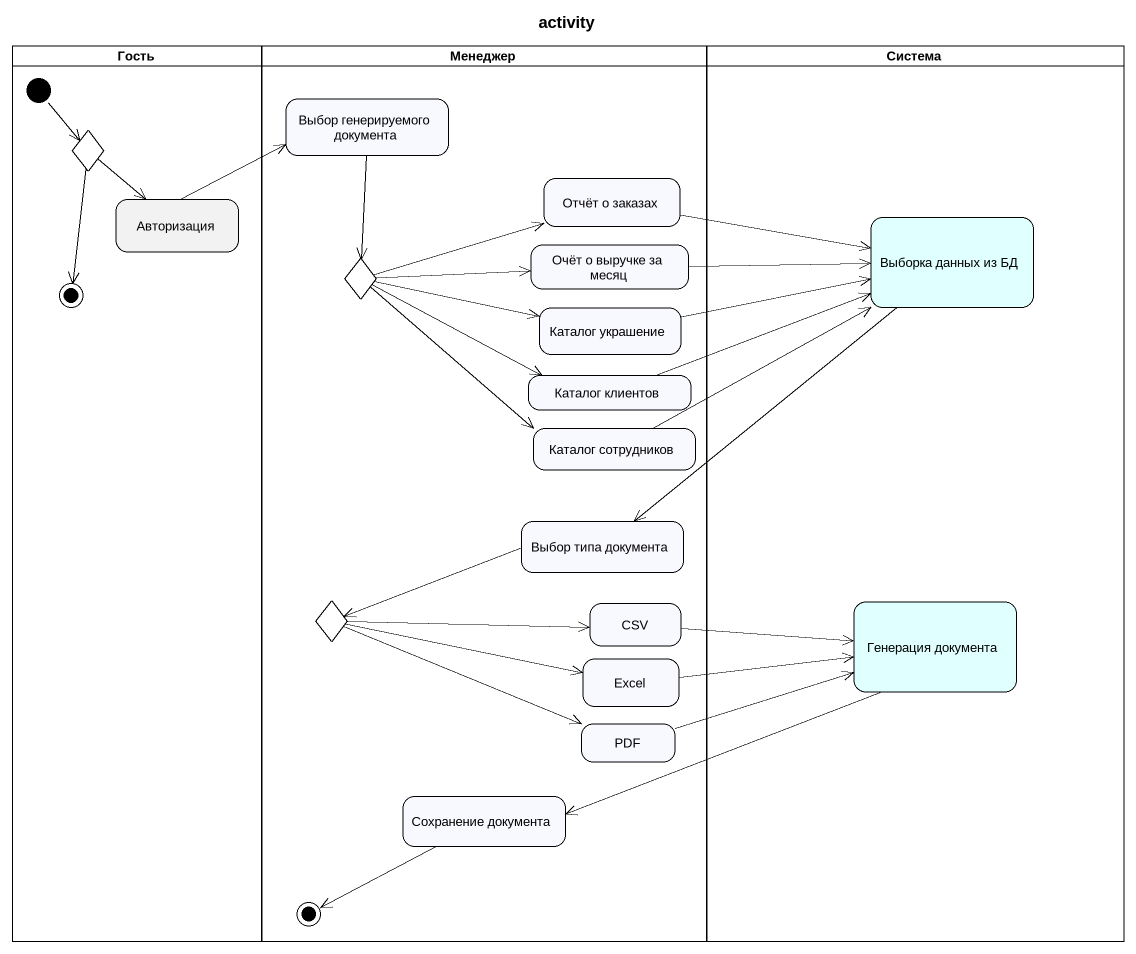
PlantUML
@startuml
title activity
hide empty description
state Гость <<partition>> {
  state choice1 <<choice>>
  state Авторизация
  [*] --> choice1
  choice1 --> [*]
}
state Менеджер <<partition>> {
  state "Выбор генерируемого документа" as Выбор_генерируемого #F8F8FF
  state "Отчёт о заказах" as Отчёт_о_заказах #F8F8FF
  state choice2 <<choice>>
  state "Очёт о выручке за месяц" as Очёт_о_выручке_за_месяц #F8F8FF
  state "Каталог украшение" as Каталог_украшение #F8F8FF
  state "Каталог клиентов" as Каталог_клиентов #F8F8FF
  state "Каталог сотрудников" as Каталог_сотрудников #F8F8FF
  state "Выбор типа документа" as Выбор_типа_документа #F8F8FF
  state choice3 <<choice>>
  state CSV #F8F8FF
  state Excel #F8F8FF
  state PDF #F8F8FF
  state "Сохранение документа" as Сохранение_документа #F8F8FF
  Сохранение_документа -left-> [*]
}
state Система <<partition>> {
  state "Выборка данных из БД" as Выборка_данных_из_БД #E0FFFF
  state "Генерация документа" as Генерация_документа #E0FFFF
}
Выбор_генерируемого --> choice2
choice1 --> Авторизация
Авторизация -right-> Выбор_генерируемого
Отчёт_о_заказах -right-> Выборка_данных_из_БД
Выборка_данных_из_БД --> Выбор_типа_документа
choice2 -right-> Отчёт_о_заказах
choice2 -right-> Очёт_о_выручке_за_месяц
choice2 -right-> Каталог_украшение
choice2 -right-> Каталог_клиентов
choice2 --> Каталог_сотрудников
Очёт_о_выручке_за_месяц -right-> Выборка_данных_из_БД
Каталог_украшение -right-> Выборка_данных_из_БД
Каталог_клиентов -right-> Выборка_данных_из_БД
Каталог_сотрудников -right-> Выборка_данных_из_БД
Выбор_типа_документа -left-> choice3
choice3 -right-> CSV
choice3 -right-> Excel
choice3 -right-> PDF
CSV -right-> Генерация_документа
Генерация_документа -left-> Сохранение_документа
Excel -right-> Генерация_документа
PDF -right-> Генерация_документа
@enduml
